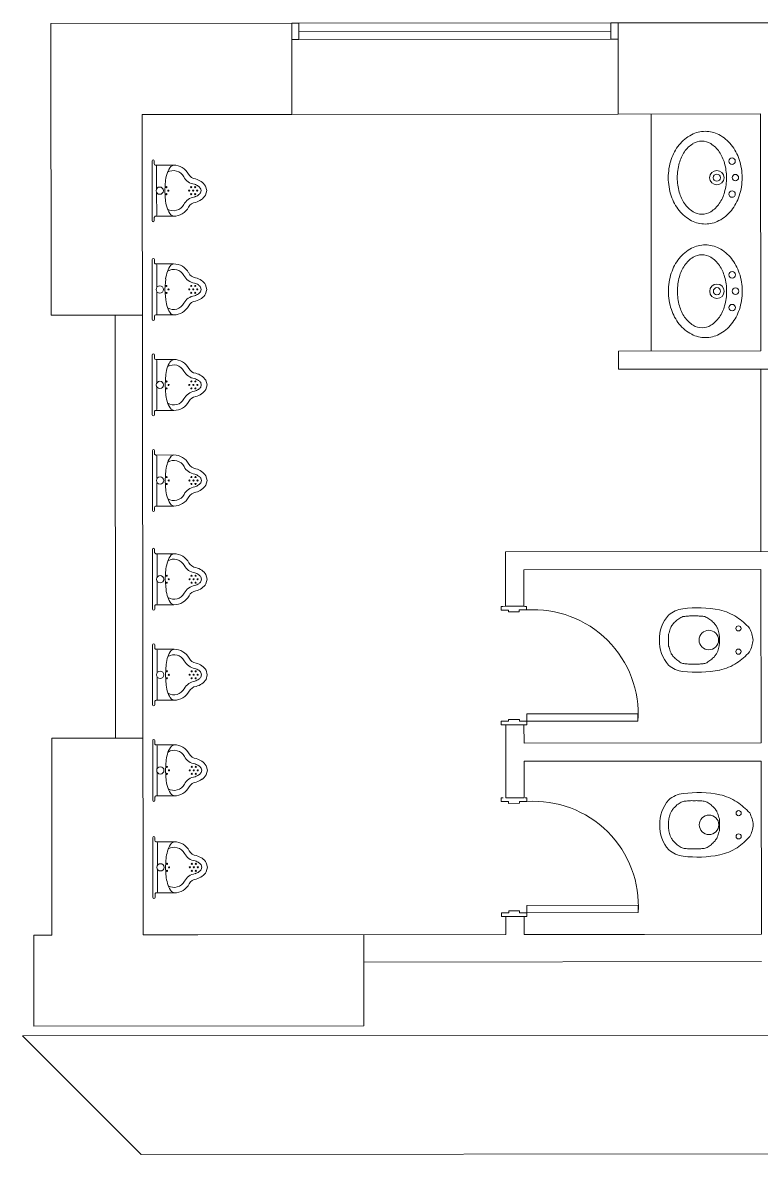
# Model space of a CAD drawing. Header units: millimetres. Extents: x 2669 to 3716, y 1967 to 2664.
# Drawn here: x 3405.97 to 3410.02, y 2213.37 to 2219.57 of the extents above; entities that cross this region are included whole.
import ezdxf

# ---------------------------------------------------------------- set-up
doc = ezdxf.new("R2010")
doc.units = ezdxf.units.MM
for name, color, linetype, lineweight in [('03 Cerramientos', 7, 'Continuous', 15), ('03 Manzanas', 253, 'Continuous', 15), ('03 Muros', 7, 'Continuous', 13), ('05 Bloques', 7, 'Continuous', 5)]:
    doc.layers.add(name, color=color, linetype=linetype, lineweight=lineweight)

msp = doc.modelspace()

# ---------------------------------------------------------------- linework, layer by layer
at = {"layer": '03 Cerramientos'}
for p, q in [((3409.2336, 2219.5737), (3407.4436, 2219.5717)), ((3407.4836, 2219.5718), (3407.4436, 2219.5717)), ((3407.4436, 2219.5717), (3407.4436, 2219.5717)), ((3409.1936, 2219.5736), (3407.4836, 2219.5718)), ((3407.4837, 2219.5268), (3407.4836, 2219.5718)), ((3409.1937, 2219.5286), (3407.4837, 2219.5268)), ((3407.4837, 2219.4818), (3407.4837, 2219.5268)), ((3407.4837, 2219.5268), (3407.4837, 2219.5268)), ((3407.4837, 2219.5268), (3407.4837, 2219.5268)), ((3407.4837, 2219.5268), (3407.4837, 2219.5268)), ((3409.1936, 2219.5736), (3409.2336, 2219.5737)), ((3409.1937, 2219.5286), (3409.1936, 2219.5736)), ((3409.1937, 2219.4836), (3409.1937, 2219.5286)), ((3409.1937, 2219.5286), (3409.1937, 2219.5286)), ((3409.1937, 2219.5286), (3409.1937, 2219.5286)), ((3409.1937, 2219.5286), (3409.1937, 2219.5286)), ((3409.2336, 2219.5737), (3409.2336, 2219.5737)), ((3407.4437, 2219.4817), (3407.4837, 2219.4818)), ((3407.4837, 2219.4818), (3409.1937, 2219.4836)), ((3409.2337, 2219.4837), (3409.1937, 2219.4836)), ((3409.2341, 2219.0737), (3407.4441, 2219.0717)), ((3410.0167, 2216.6745), (3410.0156, 2217.6742)), ((3408.6018, 2216.373), (3408.5918, 2216.373)), ((3408.5918, 2216.373), (3408.5919, 2216.353)), ((3408.5919, 2216.353), (3408.6319, 2216.353)), ((3408.6018, 2216.373), (3408.6167, 2216.3734)), ((3408.6319, 2216.353), (3408.6319, 2216.343)), ((3408.6919, 2216.3431), (3408.6919, 2216.3531)), ((3408.6919, 2216.3531), (3408.7319, 2216.3531)), ((3408.7218, 2216.3731), (3408.7167, 2216.3735)), ((3408.7318, 2216.3731), (3408.7218, 2216.3731)), ((3408.7319, 2216.3531), (3408.7318, 2216.3731)), ((3408.6319, 2216.343), (3408.6919, 2216.3431)), ((3408.5925, 2215.723), (3408.5925, 2215.743)), ((3408.5925, 2215.743), (3408.6325, 2215.743)), ((3408.6325, 2215.753), (3408.6925, 2215.7531)), ((3408.6325, 2215.743), (3408.6325, 2215.753)), ((3408.6925, 2215.7531), (3408.6925, 2215.7431)), ((3408.6925, 2215.7431), (3408.7325, 2215.7431)), ((3408.7325, 2215.7831), (3409.3425, 2215.7838)), ((3408.7325, 2215.7431), (3408.7325, 2215.7831)), ((3409.3425, 2215.7438), (3408.7325, 2215.7431)), ((3408.7325, 2215.7431), (3408.7325, 2215.7231)), ((3409.3425, 2215.7838), (3409.3425, 2215.7438)), ((3408.6174, 2215.723), (3408.5925, 2215.723)), ((3408.6174, 2215.723), (3408.7174, 2215.7231)), ((3408.7325, 2215.7231), (3408.7174, 2215.7231)), ((3408.603, 2215.3226), (3408.593, 2215.3226)), ((3408.593, 2215.3226), (3408.593, 2215.3026)), ((3408.593, 2215.3026), (3408.633, 2215.3026)), ((3408.633, 2215.3026), (3408.633, 2215.2926)), ((3408.693, 2215.2927), (3408.693, 2215.3027)), ((3408.693, 2215.3027), (3408.733, 2215.3027)), ((3408.733, 2215.3227), (3408.723, 2215.3227)), ((3408.733, 2215.3027), (3408.733, 2215.3227)), ((3408.633, 2215.2926), (3408.693, 2215.2927)), ((3408.5937, 2214.6726), (3408.5936, 2214.6926)), ((3408.5936, 2214.6926), (3408.6336, 2214.6926)), ((3408.6336, 2214.7026), (3408.6936, 2214.7027)), ((3408.6336, 2214.6926), (3408.6336, 2214.7026)), ((3408.6936, 2214.7027), (3408.6936, 2214.6927)), ((3408.6936, 2214.6927), (3408.7336, 2214.6927)), ((3408.7336, 2214.7327), (3409.3436, 2214.7334)), ((3408.7336, 2214.6927), (3408.7336, 2214.7327)), ((3409.3436, 2214.6934), (3408.7336, 2214.6927)), ((3408.7336, 2214.6927), (3408.7337, 2214.6727)), ((3409.3436, 2214.7334), (3409.3436, 2214.6934)), ((3408.6185, 2214.6726), (3408.5937, 2214.6726)), ((3408.6185, 2214.6726), (3408.7185, 2214.6727)), ((3408.7337, 2214.6727), (3408.7185, 2214.6727)), ((3406.9289, 2214.5712), (3406.6289, 2214.5709))]:
    msp.add_line(p, q, dxfattribs=at)
for centre in [(3408.77, 2215.7807), (3408.7711, 2214.7303)]:
    msp.add_arc(centre, 0.5737, 356.30926, 93.81272, dxfattribs=at)
at = {"layer": '03 Manzanas'}
msp.add_line((3406.1237, 2219.4703), (3406.1236, 2219.5703), dxfattribs=at)
at = {"layer": '03 Muros'}
for p, q in [((3406.1236, 2219.5703), (3407.4436, 2219.5717)), ((3406.1253, 2217.9703), (3406.1236, 2219.5703)), ((3407.4436, 2219.5717), (3407.4441, 2219.0717)), ((3409.2336, 2219.5737), (3410.3872, 2219.5749)), ((3409.2336, 2219.5737), (3410.3872, 2219.5749)), ((3409.2336, 2219.5737), (3409.2341, 2219.0737)), ((3407.4441, 2219.0717), (3406.6241, 2219.0709)), ((3406.6241, 2219.0709), (3406.6289, 2214.5709)), ((3407.4441, 2219.0717), (3407.4341, 2219.0717)), ((3410.0141, 2219.0745), (3409.2341, 2219.0737)), ((3410.0155, 2217.7742), (3410.0141, 2219.0745)), ((3410.0155, 2217.7742), (3410.0141, 2219.0745)), ((3406.6253, 2217.9709), (3406.1253, 2217.9703)), ((3406.4753, 2217.9707), (3406.4778, 2215.6507)), ((3410.0155, 2217.7742), (3409.2355, 2217.7734)), ((3409.2356, 2217.6734), (3409.2355, 2217.7734)), ((3409.2356, 2217.6734), (3409.2355, 2217.7734)), ((3410.5352, 2217.6747), (3409.2356, 2217.6734)), ((3410.5352, 2217.6747), (3410.0156, 2217.6742)), ((3408.6164, 2216.673), (3411.3867, 2216.6759)), ((3408.6167, 2216.3734), (3408.6164, 2216.673)), ((3408.7165, 2216.5731), (3410.0168, 2216.5745)), ((3408.7167, 2216.3735), (3408.7165, 2216.5731)), ((3410.0178, 2215.6245), (3410.0168, 2216.5745)), ((3408.6167, 2216.3734), (3408.7167, 2216.3735)), ((3408.6174, 2215.723), (3408.7174, 2215.7231)), ((3408.6178, 2215.323), (3408.6174, 2215.723)), ((3408.7175, 2215.6231), (3408.7174, 2215.7231)), ((3406.6278, 2215.6509), (3406.1278, 2215.6503)), ((3406.1289, 2214.5703), (3406.1278, 2215.6503)), ((3408.7175, 2215.6231), (3410.0178, 2215.6245)), ((3408.7176, 2215.5231), (3410.0179, 2215.5245)), ((3408.7178, 2215.3231), (3408.7176, 2215.5231)), ((3410.0189, 2214.5745), (3410.0179, 2215.5245)), ((3408.6178, 2215.323), (3408.7178, 2215.3231)), ((3408.6185, 2214.6726), (3408.7185, 2214.6727)), ((3408.6186, 2214.573), (3408.6185, 2214.6726)), ((3408.7186, 2214.5731), (3408.7185, 2214.6727)), ((3406.0289, 2214.5702), (3406.1289, 2214.5703)), ((3406.0289, 2214.5702), (3406.0295, 2214.0702)), ((3406.6289, 2214.5709), (3408.6186, 2214.573)), ((3407.8395, 2214.0722), (3407.8389, 2214.5722)), ((3408.7186, 2214.5731), (3409.3789, 2214.5738)), ((3410.0189, 2214.5745), (3409.3789, 2214.5738)), ((3407.8391, 2214.4222), (3410.0191, 2214.4245)), ((3406.0295, 2214.0702), (3407.8395, 2214.0722))]:
    msp.add_line(p, q, dxfattribs=at)
at = {"layer": '05 Bloques'}
for p, q in [((3409.4155, 2217.7736), (3409.4141, 2219.0738)), ((3406.678, 2218.817), (3406.6783, 2218.489)), ((3406.69, 2218.8), (3406.69, 2218.817)), ((3406.7956, 2218.7931), (3406.697, 2218.793)), ((3406.703, 2218.7881), (3406.7031, 2218.6637)), ((3406.7956, 2218.7931), (3406.7809, 2218.7862)), ((3406.7521, 2218.7104), (3406.7481, 2218.6531)), ((3406.7522, 2218.5958), (3406.7481, 2218.6531)), ((3406.947, 2218.6533), (3406.9434, 2218.666)), ((3406.947, 2218.6533), (3406.9435, 2218.6406)), ((3406.9782, 2218.6533), (3406.9711, 2218.6785)), ((3406.9711, 2218.6281), (3406.9782, 2218.6533)), ((3406.9782, 2218.6533), (3406.9782, 2218.6533)), ((3406.7033, 2218.5181), (3406.7032, 2218.6424)), ((3406.6903, 2218.489), (3406.6903, 2218.506)), ((3406.6973, 2218.513), (3406.7959, 2218.5131)), ((3406.7959, 2218.5131), (3406.7812, 2218.5201)), ((3406.6786, 2218.2755), (3406.6789, 2217.9475)), ((3406.6906, 2218.2585), (3406.6906, 2218.2755)), ((3406.7962, 2218.2516), (3406.6976, 2218.2515)), ((3406.7036, 2218.2465), (3406.7037, 2218.1222)), ((3406.7962, 2218.2516), (3406.7815, 2218.2446)), ((3406.7527, 2218.1689), (3406.7487, 2218.1115)), ((3406.7039, 2217.9765), (3406.7037, 2218.1008)), ((3406.7528, 2218.0542), (3406.7487, 2218.1115)), ((3406.9476, 2218.1117), (3406.944, 2218.1244)), ((3406.9476, 2218.1117), (3406.9441, 2218.0991)), ((3406.9787, 2218.1118), (3406.9717, 2218.137)), ((3406.9717, 2218.0866), (3406.9787, 2218.1118)), ((3406.9787, 2218.1118), (3406.9787, 2218.1118)), ((3406.6979, 2217.9715), (3406.7965, 2217.9716)), ((3406.7965, 2217.9716), (3406.7817, 2217.9785)), ((3406.6909, 2217.9475), (3406.6909, 2217.9645)), ((3406.6791, 2217.7514), (3406.6795, 2217.4234)), ((3406.6911, 2217.7345), (3406.6911, 2217.7515)), ((3406.7967, 2217.7276), (3406.6981, 2217.7275)), ((3406.7041, 2217.7225), (3406.7043, 2217.5981)), ((3406.7967, 2217.7276), (3406.782, 2217.7206)), ((3406.7532, 2217.6448), (3406.7493, 2217.5875)), ((3406.9481, 2217.5877), (3406.9446, 2217.6004)), ((3406.9793, 2217.5878), (3406.9722, 2217.6129)), ((3406.7044, 2217.4525), (3406.7043, 2217.5768)), ((3406.7533, 2217.5302), (3406.7493, 2217.5875)), ((3406.9481, 2217.5877), (3406.9446, 2217.5751)), ((3406.9723, 2217.5626), (3406.9793, 2217.5878)), ((3406.9793, 2217.5878), (3406.9793, 2217.5878)), ((3406.6915, 2217.4235), (3406.6914, 2217.4405)), ((3406.6984, 2217.4475), (3406.797, 2217.4476)), ((3406.797, 2217.4476), (3406.7823, 2217.4545)), ((3406.6797, 2217.2272), (3406.68, 2216.8992)), ((3406.6917, 2217.2102), (3406.6917, 2217.2272)), ((3406.7973, 2217.2033), (3406.6987, 2217.2032)), ((3406.7047, 2217.1982), (3406.7048, 2217.0739)), ((3406.7973, 2217.2033), (3406.7826, 2217.1963)), ((3406.7538, 2217.1206), (3406.7498, 2217.0633)), ((3406.705, 2216.9282), (3406.7049, 2217.0525)), ((3406.7539, 2217.006), (3406.7498, 2217.0633)), ((3406.9487, 2217.0635), (3406.9451, 2217.0762)), ((3406.9487, 2217.0635), (3406.9452, 2217.0508)), ((3406.9798, 2217.0635), (3406.9728, 2217.0887)), ((3406.9728, 2217.0383), (3406.9798, 2217.0635)), ((3406.9798, 2217.0635), (3406.9798, 2217.0635)), ((3406.692, 2216.8992), (3406.692, 2216.9162)), ((3406.699, 2216.9232), (3406.7976, 2216.9233)), ((3406.7976, 2216.9233), (3406.7829, 2216.9303)), ((3406.6802, 2216.6856), (3406.6806, 2216.3576)), ((3406.6923, 2216.6686), (3406.6922, 2216.6856)), ((3406.7979, 2216.6618), (3406.6993, 2216.6617)), ((3406.7053, 2216.6567), (3406.7054, 2216.5323)), ((3406.7979, 2216.6618), (3406.7831, 2216.6548)), ((3406.7544, 2216.579), (3406.7504, 2216.5217)), ((3406.9804, 2216.5219), (3406.9733, 2216.5471)), ((3406.7056, 2216.3867), (3406.7054, 2216.511)), ((3406.7545, 2216.4644), (3406.7504, 2216.5217)), ((3406.9493, 2216.5219), (3406.9457, 2216.5346)), ((3406.9493, 2216.5219), (3406.9457, 2216.5092)), ((3406.9734, 2216.4967), (3406.9804, 2216.5219)), ((3406.9804, 2216.5219), (3406.9804, 2216.5219)), ((3406.6926, 2216.3576), (3406.6926, 2216.3746)), ((3406.6996, 2216.3817), (3406.7982, 2216.3818)), ((3406.7982, 2216.3818), (3406.7834, 2216.3887)), ((3409.5091, 2216.2029), (3409.5104, 2216.2207)), ((3409.5091, 2216.2029), (3409.5091, 2216.1881)), ((3409.5092, 2216.1732), (3409.5091, 2216.188)), ((3409.5092, 2216.1732), (3409.5105, 2216.1553)), ((3409.7889, 2216.2032), (3409.7876, 2216.221)), ((3409.789, 2216.1735), (3409.7877, 2216.1556)), ((3409.7889, 2216.2032), (3409.789, 2216.1884)), ((3409.789, 2216.1735), (3409.789, 2216.1883)), ((3406.6808, 2216.1616), (3406.6812, 2215.8336)), ((3406.6928, 2216.1446), (3406.6928, 2216.1616)), ((3406.7984, 2216.1377), (3406.6998, 2216.1376)), ((3406.7058, 2216.1326), (3406.706, 2216.0083)), ((3406.7984, 2216.1377), (3406.7837, 2216.1308)), ((3406.7549, 2216.055), (3406.751, 2215.9977)), ((3406.7061, 2215.8626), (3406.706, 2215.987)), ((3406.755, 2215.9404), (3406.751, 2215.9977)), ((3406.9498, 2215.9979), (3406.9463, 2216.0106)), ((3406.9498, 2215.9979), (3406.9463, 2215.9852)), ((3406.981, 2215.9979), (3406.9739, 2216.0231)), ((3406.974, 2215.9727), (3406.981, 2215.9979)), ((3406.981, 2215.9979), (3406.981, 2215.9979)), ((3406.7001, 2215.8576), (3406.7987, 2215.8577)), ((3406.7987, 2215.8577), (3406.784, 2215.8647)), ((3406.6932, 2215.8336), (3406.6931, 2215.8506)), ((3406.6814, 2215.6374), (3406.6817, 2215.3094)), ((3406.6934, 2215.6204), (3406.6934, 2215.6374)), ((3406.799, 2215.6135), (3406.7004, 2215.6134)), ((3406.7064, 2215.6084), (3406.7065, 2215.4841)), ((3406.799, 2215.6135), (3406.7843, 2215.6065)), ((3406.7555, 2215.5308), (3406.7515, 2215.4735)), ((3406.9504, 2215.4737), (3406.9468, 2215.4863)), ((3406.9815, 2215.4737), (3406.9745, 2215.4989)), ((3406.7067, 2215.3384), (3406.7066, 2215.4627)), ((3406.7556, 2215.4161), (3406.7515, 2215.4735)), ((3406.9504, 2215.4737), (3406.9469, 2215.461)), ((3406.9745, 2215.4485), (3406.9815, 2215.4737)), ((3406.9815, 2215.4737), (3406.9815, 2215.4737)), ((3406.6937, 2215.3094), (3406.6937, 2215.3264)), ((3406.7007, 2215.3334), (3406.7993, 2215.3335)), ((3406.7993, 2215.3335), (3406.7845, 2215.3405)), ((3409.5102, 2215.1895), (3409.5115, 2215.2073)), ((3409.5102, 2215.1895), (3409.5102, 2215.1747)), ((3409.5102, 2215.1598), (3409.5102, 2215.1746)), ((3409.79, 2215.1898), (3409.7887, 2215.2076)), ((3409.79, 2215.1898), (3409.79, 2215.175)), ((3409.79, 2215.1601), (3409.79, 2215.1749)), ((3409.5102, 2215.1598), (3409.5115, 2215.1419)), ((3409.79, 2215.1601), (3409.7888, 2215.1422)), ((3406.6819, 2215.1054), (3406.6823, 2214.7774)), ((3406.6939, 2215.0885), (3406.6939, 2215.1055)), ((3406.7996, 2215.0816), (3406.701, 2215.0815)), ((3406.707, 2215.0765), (3406.7071, 2214.9522)), ((3406.7996, 2215.0816), (3406.7848, 2215.0746)), ((3406.756, 2214.9988), (3406.7521, 2214.9415)), ((3406.7072, 2214.8065), (3406.7071, 2214.9308)), ((3406.7562, 2214.8842), (3406.7521, 2214.9415)), ((3406.951, 2214.9417), (3406.9474, 2214.9544)), ((3406.951, 2214.9417), (3406.9474, 2214.9291)), ((3406.9821, 2214.9418), (3406.975, 2214.967)), ((3406.9751, 2214.9166), (3406.9821, 2214.9418)), ((3406.9821, 2214.9418), (3406.9821, 2214.9418)), ((3406.7013, 2214.8015), (3406.7999, 2214.8016)), ((3406.7999, 2214.8016), (3406.7851, 2214.8085)), ((3406.6943, 2214.7775), (3406.6943, 2214.7945)), ((3411.0795, 2214.0219), (3405.9684, 2214.0164)), ((3405.9684, 2214.0164), (3406.6191, 2213.3671)), ((3406.6191, 2213.3671), (3410.4302, 2213.3712))]:
    msp.add_line(p, q, dxfattribs=at)
for centre, radius in [((3409.8582, 2218.8146), 0.0178), ((3409.7749, 2218.7245), 0.0396), ((3409.7749, 2218.7245), 0.0198), ((3409.8765, 2218.7247), 0.0178), ((3406.7201, 2218.6531), 0.02), ((3406.7564, 2218.6722), 0.003), ((3406.7674, 2218.6531), 0.003), ((3406.8813, 2218.6532), 0.003), ((3406.8923, 2218.6723), 0.003), ((3406.9033, 2218.6533), 0.003), ((3406.9143, 2218.6723), 0.003), ((3406.9253, 2218.6533), 0.003), ((3409.8584, 2218.6346), 0.0178), ((3406.7564, 2218.6341), 0.003), ((3406.8923, 2218.6342), 0.003), ((3406.9143, 2218.6342), 0.003), ((3409.8588, 2218.1916), 0.0178), ((3406.7206, 2218.1115), 0.02), ((3406.7569, 2218.1306), 0.003), ((3406.757, 2218.0925), 0.003), ((3406.768, 2218.1115), 0.003), ((3406.8819, 2218.1117), 0.003), ((3406.8928, 2218.1307), 0.003), ((3406.8929, 2218.0926), 0.003), ((3406.9039, 2218.1117), 0.003), ((3406.9148, 2218.1308), 0.003), ((3406.9149, 2218.0927), 0.003), ((3406.9259, 2218.1117), 0.003), ((3409.7756, 2218.1015), 0.0396), ((3409.7756, 2218.1015), 0.0198), ((3409.8771, 2218.1016), 0.0178), ((3409.859, 2218.0116), 0.0178), ((3406.7212, 2217.5875), 0.02), ((3406.7575, 2217.6066), 0.003), ((3406.8934, 2217.6067), 0.003), ((3406.9154, 2217.6067), 0.003), ((3406.7575, 2217.5685), 0.003), ((3406.7685, 2217.5875), 0.003), ((3406.8824, 2217.5877), 0.003), ((3406.8934, 2217.5686), 0.003), ((3406.9044, 2217.5877), 0.003), ((3406.9154, 2217.5686), 0.003), ((3406.9264, 2217.5877), 0.003), ((3406.7218, 2217.0632), 0.02), ((3406.7581, 2217.0823), 0.003), ((3406.7581, 2217.0442), 0.003), ((3406.7691, 2217.0633), 0.003), ((3406.883, 2217.0634), 0.003), ((3406.894, 2217.0825), 0.003), ((3406.894, 2217.0444), 0.003), ((3406.905, 2217.0634), 0.003), ((3406.916, 2217.0825), 0.003), ((3406.916, 2217.0444), 0.003), ((3406.927, 2217.0635), 0.003), ((3406.7223, 2216.5217), 0.02), ((3406.7586, 2216.5408), 0.003), ((3406.8945, 2216.5409), 0.003), ((3406.9165, 2216.5409), 0.003), ((3406.7587, 2216.5027), 0.003), ((3406.7697, 2216.5217), 0.003), ((3406.8836, 2216.5218), 0.003), ((3406.8946, 2216.5028), 0.003), ((3406.9056, 2216.5219), 0.003), ((3406.9166, 2216.5028), 0.003), ((3406.9276, 2216.5219), 0.003), ((3409.731, 2216.1883), 0.0535), ((3409.8933, 2216.2521), 0.0141), ((3409.8935, 2216.1247), 0.0141), ((3406.7229, 2215.9977), 0.02), ((3406.7592, 2216.0168), 0.003), ((3406.7592, 2215.9786), 0.003), ((3406.7702, 2215.9977), 0.003), ((3406.8841, 2215.9978), 0.003), ((3406.8951, 2216.0169), 0.003), ((3406.8951, 2215.9788), 0.003), ((3406.9061, 2215.9979), 0.003), ((3406.9171, 2216.0169), 0.003), ((3406.9171, 2215.9788), 0.003), ((3406.9281, 2215.9979), 0.003), ((3406.7234, 2215.4734), 0.02), ((3406.7598, 2215.4925), 0.003), ((3406.8957, 2215.4927), 0.003), ((3406.9177, 2215.4927), 0.003), ((3406.7598, 2215.4544), 0.003), ((3406.7708, 2215.4735), 0.003), ((3406.8847, 2215.4736), 0.003), ((3406.8957, 2215.4546), 0.003), ((3406.9067, 2215.4736), 0.003), ((3406.9177, 2215.4546), 0.003), ((3406.9287, 2215.4736), 0.003), ((3409.8944, 2215.2387), 0.0141), ((3409.7321, 2215.1749), 0.0535), ((3409.8945, 2215.1113), 0.0141), ((3406.724, 2214.9415), 0.02), ((3406.7603, 2214.9606), 0.003), ((3406.7604, 2214.9225), 0.003), ((3406.7713, 2214.9415), 0.003), ((3406.8852, 2214.9417), 0.003), ((3406.8962, 2214.9607), 0.003), ((3406.8963, 2214.9226), 0.003), ((3406.9072, 2214.9417), 0.003), ((3406.9182, 2214.9607), 0.003), ((3406.9183, 2214.9226), 0.003), ((3406.9292, 2214.9417), 0.003)]:
    msp.add_circle(centre, radius, dxfattribs=at)
for centre, radius, start, end in [((3409.7341, 2218.7719), 0.2124, 117.5385, 141.52507), ((3409.711, 2218.8161), 0.1626, 90.06099, 117.5385), ((3409.711, 2218.8161), 0.1626, 62.58349, 90.06099), ((3409.6881, 2218.7719), 0.2124, 38.59692, 62.58349), ((3409.7702, 2218.7433), 0.2585, 141.52507, 161.80303), ((3409.7245, 2218.7804), 0.1533, 121.62826, 146.07482), ((3409.6928, 2218.8319), 0.0929, 90.06099, 121.62826), ((3409.6928, 2218.8319), 0.0929, 58.49373, 90.06099), ((3409.6612, 2218.7803), 0.1533, 34.04716, 58.49373), ((3409.6521, 2218.7431), 0.2585, 18.31895, 38.59692), ((3409.7746, 2218.7467), 0.2137, 146.07482, 164.45886), ((3409.6111, 2218.7465), 0.2137, 15.66312, 34.04716), ((3406.684, 2218.817), 0.006, 0.06102, 180.06096), ((3406.697, 2218.8), 0.007, 180.06096, 270.06102), ((3406.698, 2218.788), 0.005, 0.06047, 90.06011), ((3406.8651, 2218.7171), 0.1089, 140.6612, 161.27082), ((3406.7957, 2218.6997), 0.0934, 28.03062, 90.06096), ((3409.8269, 2218.7246), 0.3183, 161.80303, 180.06099), ((3409.8539, 2218.7246), 0.296, 164.45886, 180.06099), ((3409.5319, 2218.7243), 0.296, 0.06099, 15.66312), ((3409.5954, 2218.7244), 0.3183, 0.06099, 18.31895), ((3406.9782, 2218.6788), 0.2283, 161.27082, 172.0391), ((3406.7957, 2218.6997), 0.0634, 28.03062, 121.50021), ((3406.9223, 2218.7671), 0.08, 208.03062, 261.1774), ((3406.9223, 2218.7671), 0.05, 208.03062, 263.16849), ((3406.887, 2218.6129), 0.1087, 55.74414, 74.30285), ((3409.8269, 2218.7246), 0.3183, 180.06099, 198.31895), ((3409.8539, 2218.7246), 0.296, 180.06099, 195.66312), ((3409.5319, 2218.7243), 0.296, 344.45886, 0.06099), ((3409.5954, 2218.7244), 0.3183, 341.80303, 0.06099), ((3406.887, 2218.6129), 0.0787, 55.74414, 72.94074), ((3406.9039, 2218.6376), 0.0487, 35.58892, 55.74414), ((3406.9039, 2218.6376), 0.0787, 31.31166, 55.74414), ((3406.9782, 2218.6279), 0.2283, 188.08289, 198.85116), ((3406.9226, 2218.5395), 0.08, 98.94459, 152.09137), ((3406.9226, 2218.5395), 0.05, 96.95349, 152.09137), ((3406.8869, 2218.6936), 0.0787, 287.18124, 304.37785), ((3406.8869, 2218.6936), 0.1087, 285.81913, 304.37785), ((3406.9038, 2218.6689), 0.0487, 304.37785, 324.53306), ((3406.9038, 2218.6689), 0.0787, 304.37785, 328.81032), ((3409.7702, 2218.7058), 0.2585, 198.31895, 218.59692), ((3409.7747, 2218.7024), 0.2137, 195.66312, 214.04716), ((3409.6112, 2218.7022), 0.2137, 326.07482, 344.45886), ((3409.6521, 2218.7057), 0.2585, 321.52507, 341.80303), ((3406.8652, 2218.5893), 0.1089, 198.85116, 219.46079), ((3406.7958, 2218.6066), 0.0634, 238.62177, 332.09137), ((3406.7958, 2218.6066), 0.0934, 270.06102, 332.09137), ((3409.7342, 2218.6771), 0.2124, 218.59692, 242.58349), ((3409.7246, 2218.6686), 0.1533, 214.04716, 238.49373), ((3409.693, 2218.6171), 0.0929, 238.49373, 270.06099), ((3409.693, 2218.6171), 0.0929, 270.06099, 301.62826), ((3409.6613, 2218.6685), 0.1533, 301.62826, 326.07482), ((3409.6882, 2218.677), 0.2124, 297.5385, 321.52507), ((3406.6843, 2218.489), 0.006, 180.06102, 0.06096), ((3406.6973, 2218.506), 0.007, 90.06096, 180.06102), ((3406.6983, 2218.518), 0.005, 270.06187, 0.06151), ((3409.7112, 2218.6329), 0.1626, 242.58349, 270.06099), ((3409.7112, 2218.6329), 0.1626, 270.06099, 297.5385), ((3409.7117, 2218.1931), 0.1626, 90.06099, 117.5385), ((3409.7117, 2218.1931), 0.1626, 62.58349, 90.06099), ((3406.6846, 2218.2755), 0.006, 0.06102, 180.06096), ((3409.7708, 2218.1202), 0.2585, 141.52507, 161.80303), ((3409.7347, 2218.1489), 0.2124, 117.5385, 141.52507), ((3409.7251, 2218.1574), 0.1533, 121.62826, 146.07482), ((3409.6935, 2218.2088), 0.0929, 90.06099, 121.62826), ((3409.6935, 2218.2088), 0.0929, 58.49373, 90.06099), ((3409.6619, 2218.1573), 0.1533, 34.04716, 58.49373), ((3409.6888, 2218.1488), 0.2124, 38.59692, 62.58349), ((3409.6527, 2218.1201), 0.2585, 18.31895, 38.59692), ((3406.6976, 2218.2585), 0.007, 180.06096, 270.06102), ((3406.6986, 2218.2465), 0.005, 0.06047, 90.06011), ((3406.8657, 2218.1756), 0.1089, 140.6612, 161.27082), ((3406.7963, 2218.1581), 0.0634, 28.03062, 121.50021), ((3406.7963, 2218.1581), 0.0934, 28.03062, 90.06096), ((3409.7753, 2218.1236), 0.2137, 146.07482, 164.45886), ((3409.6118, 2218.1235), 0.2137, 15.66312, 34.04716), ((3406.9787, 2218.1372), 0.2283, 161.27082, 172.0391), ((3406.9229, 2218.2255), 0.08, 208.03062, 261.1774), ((3406.9229, 2218.2255), 0.05, 208.03062, 263.16849), ((3406.8876, 2218.0713), 0.1087, 55.74414, 74.30285), ((3406.9044, 2218.0961), 0.0787, 31.31166, 55.74414), ((3409.8276, 2218.1016), 0.3183, 161.80303, 180.06099), ((3409.8546, 2218.1016), 0.296, 164.45886, 180.06099), ((3409.5326, 2218.1012), 0.296, 0.06099, 15.66312), ((3409.596, 2218.1013), 0.3183, 0.06099, 18.31895), ((3406.8876, 2218.0713), 0.0787, 55.74414, 72.94074), ((3406.9044, 2218.0961), 0.0487, 35.58892, 55.74414), ((3406.9044, 2218.1273), 0.0487, 304.37785, 324.53306), ((3409.8276, 2218.1016), 0.3183, 180.06099, 198.31895), ((3409.8546, 2218.1016), 0.296, 180.06099, 195.66312), ((3409.5326, 2218.1012), 0.296, 344.45886, 0.06099), ((3409.596, 2218.1013), 0.3183, 341.80303, 0.06099), ((3406.9788, 2218.0863), 0.2283, 188.08289, 198.85116), ((3406.7964, 2218.065), 0.0634, 238.62177, 332.09137), ((3406.9231, 2217.9979), 0.08, 98.94459, 152.09137), ((3406.9231, 2217.9979), 0.05, 96.95349, 152.09137), ((3406.8875, 2218.1521), 0.0787, 287.18124, 304.37785), ((3406.8875, 2218.1521), 0.1087, 285.81913, 304.37785), ((3406.9044, 2218.1273), 0.0787, 304.37785, 328.81032), ((3406.6979, 2217.9645), 0.007, 90.06096, 180.06102), ((3406.6989, 2217.9765), 0.005, 270.06187, 0.06151), ((3406.8658, 2218.0477), 0.1089, 198.85116, 219.46079), ((3406.7964, 2218.065), 0.0934, 270.06102, 332.09137), ((3409.7709, 2218.0828), 0.2585, 198.31895, 218.59692), ((3409.7753, 2218.0794), 0.2137, 195.66312, 214.04716), ((3409.6118, 2218.0792), 0.2137, 326.07482, 344.45886), ((3409.6528, 2218.0827), 0.2585, 321.52507, 341.80303), ((3406.6849, 2217.9475), 0.006, 180.06102, 0.06096), ((3409.7348, 2218.054), 0.2124, 218.59692, 242.58349), ((3409.7252, 2218.0455), 0.1533, 214.04716, 238.49373), ((3409.6937, 2217.994), 0.0929, 238.49373, 270.06099), ((3409.6937, 2217.994), 0.0929, 270.06099, 301.62826), ((3409.662, 2218.0455), 0.1533, 301.62826, 326.07482), ((3409.6889, 2218.054), 0.2124, 297.5385, 321.52507), ((3409.7119, 2218.0098), 0.1626, 242.58349, 270.06099), ((3409.7119, 2218.0098), 0.1626, 270.06099, 297.5385), ((3406.6851, 2217.7514), 0.006, 0.06102, 180.06096), ((3406.6981, 2217.7345), 0.007, 180.06096, 270.06102), ((3406.6991, 2217.7225), 0.005, 0.06047, 90.06011), ((3406.8662, 2217.6516), 0.1089, 140.6612, 161.27082), ((3406.7968, 2217.6341), 0.0934, 28.03062, 90.06096), ((3406.9793, 2217.6132), 0.2283, 161.27082, 172.0391), ((3406.7968, 2217.6341), 0.0634, 28.03062, 121.50021), ((3406.9235, 2217.7015), 0.08, 208.03062, 261.1774), ((3406.9235, 2217.7015), 0.05, 208.03062, 263.16849), ((3406.8881, 2217.5473), 0.0787, 55.74414, 72.94074), ((3406.8881, 2217.5473), 0.1087, 55.74414, 74.30285), ((3406.905, 2217.5721), 0.0487, 35.58892, 55.74414), ((3406.905, 2217.5721), 0.0787, 31.31166, 55.74414), ((3406.9237, 2217.4739), 0.08, 98.94459, 152.09137), ((3406.888, 2217.628), 0.0787, 287.18124, 304.37785), ((3406.888, 2217.628), 0.1087, 285.81913, 304.37785), ((3406.905, 2217.6033), 0.0487, 304.37785, 324.53306), ((3406.905, 2217.6033), 0.0787, 304.37785, 328.81032), ((3406.9793, 2217.5623), 0.2283, 188.08289, 198.85116), ((3406.8664, 2217.5237), 0.1089, 198.85116, 219.46079), ((3406.7969, 2217.541), 0.0634, 238.62177, 332.09137), ((3406.7969, 2217.541), 0.0934, 270.06102, 332.09137), ((3406.9237, 2217.4739), 0.05, 96.95349, 152.09137), ((3406.6855, 2217.4234), 0.006, 180.06102, 0.06096), ((3406.6984, 2217.4405), 0.007, 90.06096, 180.06102), ((3406.6994, 2217.4525), 0.005, 270.06187, 0.06151), ((3406.6857, 2217.2272), 0.006, 0.06102, 180.06096), ((3406.6987, 2217.2102), 0.007, 180.06096, 270.06102), ((3406.6997, 2217.1982), 0.005, 0.06047, 90.06011), ((3406.9798, 2217.089), 0.2283, 161.27082, 172.0391), ((3406.8668, 2217.1273), 0.1089, 140.6612, 161.27082), ((3406.7974, 2217.1099), 0.0634, 28.03062, 121.50021), ((3406.7974, 2217.1099), 0.0934, 28.03062, 90.06096), ((3406.924, 2217.1773), 0.08, 208.03062, 261.1774), ((3406.924, 2217.1773), 0.05, 208.03062, 263.16849), ((3406.8887, 2217.023), 0.0787, 55.74414, 72.94074), ((3406.8887, 2217.023), 0.1087, 55.74414, 74.30285), ((3406.9055, 2217.0478), 0.0787, 31.31166, 55.74414), ((3406.8886, 2217.1038), 0.0787, 287.18124, 304.37785), ((3406.9055, 2217.0478), 0.0487, 35.58892, 55.74414), ((3406.9055, 2217.0791), 0.0487, 304.37785, 324.53306), ((3406.9055, 2217.0791), 0.0787, 304.37785, 328.81032), ((3406.9799, 2217.0381), 0.2283, 188.08289, 198.85116), ((3406.7975, 2217.0168), 0.0634, 238.62177, 332.09137), ((3406.7975, 2217.0168), 0.0934, 270.06102, 332.09137), ((3406.9243, 2216.9496), 0.08, 98.94459, 152.09137), ((3406.9243, 2216.9496), 0.05, 96.95349, 152.09137), ((3406.8886, 2217.1038), 0.1087, 285.81913, 304.37785), ((3406.699, 2216.9162), 0.007, 90.06096, 180.06102), ((3406.7, 2216.9282), 0.005, 270.06187, 0.06151), ((3406.8669, 2216.9995), 0.1089, 198.85116, 219.46079), ((3406.686, 2216.8992), 0.006, 180.06102, 0.06096), ((3406.6862, 2216.6856), 0.006, 0.06102, 180.06096), ((3406.6993, 2216.6687), 0.007, 180.06096, 270.06102), ((3406.7003, 2216.6567), 0.005, 0.06047, 90.06011), ((3406.9804, 2216.5474), 0.2283, 161.27082, 172.0391), ((3406.8674, 2216.5858), 0.1089, 140.6612, 161.27082), ((3406.798, 2216.5683), 0.0634, 28.03062, 121.50021), ((3406.798, 2216.5683), 0.0934, 28.03062, 90.06096), ((3406.9246, 2216.6357), 0.05, 208.03062, 263.16849), ((3406.9246, 2216.6357), 0.08, 208.03062, 261.1774), ((3406.8893, 2216.4815), 0.0787, 55.74414, 72.94074), ((3406.8893, 2216.4815), 0.1087, 55.74414, 74.30285), ((3406.9061, 2216.5062), 0.0487, 35.58892, 55.74414), ((3406.9061, 2216.5062), 0.0787, 31.31166, 55.74414), ((3406.9248, 2216.4081), 0.08, 98.94459, 152.09137), ((3406.8892, 2216.5622), 0.0787, 287.18124, 304.37785), ((3406.9061, 2216.5375), 0.0487, 304.37785, 324.53306), ((3406.9061, 2216.5375), 0.0787, 304.37785, 328.81032), ((3406.9805, 2216.4965), 0.2283, 188.08289, 198.85116), ((3406.8675, 2216.4579), 0.1089, 198.85116, 219.46079), ((3406.7981, 2216.4752), 0.0634, 238.62177, 332.09137), ((3406.7981, 2216.4752), 0.0934, 270.06102, 332.09137), ((3406.9248, 2216.4081), 0.05, 96.95349, 152.09137), ((3406.8892, 2216.5622), 0.1087, 285.81913, 304.37785), ((3406.6866, 2216.3576), 0.006, 180.06102, 0.06096), ((3406.6996, 2216.3747), 0.007, 90.06096, 180.06102), ((3406.7006, 2216.3867), 0.005, 270.06187, 0.06151), ((3409.6083, 2216.2103), 0.151, 97.41267, 130.5426), ((3409.6678, 2215.7131), 0.6518, 79.18742, 96.96179), ((3409.7254, 2216.0666), 0.2939, 57.27245, 77.28512), ((3409.6565, 2216.1944), 0.1962, 138.23142, 181.93152), ((3409.4395, 2216.4016), 0.1559, 308.64078, 317.92636), ((3409.4608, 2216.4587), 0.1871, 300.32409, 308.64078), ((3409.5706, 2216.3477), 0.0358, 281.24061, 300.32409), ((3409.5786, 2216.421), 0.1047, 275.55521, 281.24061), ((3409.5584, 2217.0114), 0.6943, 273.34812, 275.55521), ((3409.6255, 2216.4782), 0.1578, 270.06099, 273.34812), ((3409.6484, 2216.7033), 0.3829, 267.95082, 270.06099), ((3409.6486, 2216.7033), 0.3829, 270.06099, 272.17117), ((3409.672, 2216.4782), 0.1578, 266.77386, 270.06099), ((3409.7379, 2217.0116), 0.6943, 264.56677, 266.77386), ((3409.719, 2216.4211), 0.1047, 258.88137, 264.56677), ((3409.7271, 2216.3478), 0.0358, 239.7979, 258.88137), ((3409.8368, 2216.4591), 0.1871, 231.48121, 239.7979), ((3409.8581, 2216.4021), 0.1559, 222.19562, 231.48121), ((3409.6465, 2215.9689), 0.4189, 42.76914, 55.41353), ((3409.2701, 2216.3017), 0.2536, 341.38851, 347.97513), ((3409.4522, 2216.2878), 0.0766, 329.38539, 341.38851), ((3409.4487, 2216.3321), 0.1025, 317.92636, 329.38539), ((3409.8491, 2216.3325), 0.1025, 210.7366, 222.19562), ((3409.8457, 2216.2882), 0.0766, 198.73347, 210.7366), ((3410.0278, 2216.3025), 0.2536, 192.14686, 198.73347), ((3409.786, 2216.1678), 0.1886, 6.28428, 26.99779), ((3406.6868, 2216.1616), 0.006, 0.06102, 180.06096), ((3409.6565, 2216.1817), 0.1962, 178.19046, 221.89057), ((3409.4611, 2216.1878), 0.000649, 181.93152, 178.19046), ((3409.7864, 2216.2084), 0.1882, 333.11247, 353.92251), ((3406.6998, 2216.1446), 0.007, 180.06096, 270.06102), ((3406.7008, 2216.1326), 0.005, 0.06047, 90.06011), ((3406.8679, 2216.0617), 0.1089, 140.6612, 161.27082), ((3406.7985, 2216.0443), 0.0634, 28.03062, 121.50021), ((3406.7985, 2216.0443), 0.0934, 28.03062, 90.06096), ((3409.2703, 2216.0739), 0.2536, 12.14686, 18.73347), ((3409.4524, 2216.0881), 0.0766, 18.73347, 30.7366), ((3409.449, 2216.0438), 0.1025, 30.7366, 42.19562), ((3409.8494, 2216.0443), 0.1025, 137.92636, 149.38539), ((3409.8459, 2216.0885), 0.0766, 149.38539, 161.38851), ((3410.028, 2216.0747), 0.2536, 161.38851, 167.97513), ((3409.646, 2216.4071), 0.4189, 304.70846, 317.35285), ((3406.981, 2216.0234), 0.2283, 161.27082, 172.0391), ((3406.9252, 2216.1117), 0.08, 208.03062, 261.1774), ((3406.9252, 2216.1117), 0.05, 208.03062, 263.16849), ((3406.8898, 2215.9575), 0.1087, 55.74414, 74.30285), ((3406.9067, 2215.9822), 0.0787, 31.31166, 55.74414), ((3409.6083, 2216.1656), 0.151, 229.57939, 262.70932), ((3409.44, 2215.9742), 0.1559, 42.19562, 51.48121), ((3409.4613, 2215.9172), 0.1871, 51.48121, 59.7979), ((3409.571, 2216.0285), 0.0358, 59.7979, 78.88137), ((3409.5791, 2215.9552), 0.1047, 78.88137, 84.56677), ((3409.5602, 2215.3648), 0.6943, 84.56677, 86.77386), ((3409.6261, 2215.8981), 0.1578, 86.77386, 90.06099), ((3409.6495, 2215.673), 0.3829, 90.06099, 92.17117), ((3409.6497, 2215.673), 0.3829, 87.95082, 90.06099), ((3409.6726, 2215.8982), 0.1578, 90.06099, 93.34812), ((3409.7397, 2215.3649), 0.6943, 93.34812, 95.55521), ((3409.7195, 2215.9554), 0.1047, 95.55521, 101.24061), ((3409.7275, 2216.0287), 0.0358, 101.24061, 120.32409), ((3409.8373, 2215.9176), 0.1871, 120.32409, 128.64078), ((3409.8586, 2215.9747), 0.1559, 128.64078, 137.92636), ((3409.7251, 2216.3096), 0.2939, 282.83686, 302.84953), ((3406.8898, 2215.9575), 0.0787, 55.74414, 72.94074), ((3406.9067, 2215.9822), 0.0487, 35.58892, 55.74414), ((3406.9066, 2216.0135), 0.0487, 304.37785, 324.53306), ((3409.6668, 2216.663), 0.6518, 263.1602, 280.93456), ((3406.981, 2215.9725), 0.2283, 188.08289, 198.85116), ((3406.7986, 2215.9512), 0.0634, 238.62177, 332.09137), ((3406.9254, 2215.884), 0.08, 98.94459, 152.09137), ((3406.9254, 2215.884), 0.05, 96.95349, 152.09137), ((3406.8897, 2216.0382), 0.0787, 287.18124, 304.37785), ((3406.8897, 2216.0382), 0.1087, 285.81913, 304.37785), ((3406.9066, 2216.0135), 0.0787, 304.37785, 328.81032), ((3406.7001, 2215.8506), 0.007, 90.06096, 180.06102), ((3406.7011, 2215.8626), 0.005, 270.06187, 0.06151), ((3406.868, 2215.9339), 0.1089, 198.85116, 219.46079), ((3406.7986, 2215.9512), 0.0934, 270.06102, 332.09137), ((3406.6872, 2215.8336), 0.006, 180.06102, 0.06096), ((3406.6874, 2215.6374), 0.006, 0.06102, 180.06096), ((3406.7004, 2215.6204), 0.007, 180.06096, 270.06102), ((3406.7014, 2215.6084), 0.005, 0.06047, 90.06011), ((3406.7991, 2215.5201), 0.0934, 28.03062, 90.06096), ((3406.9815, 2215.4992), 0.2283, 161.27082, 172.0391), ((3406.8685, 2215.5375), 0.1089, 140.6612, 161.27082), ((3406.7991, 2215.5201), 0.0634, 28.03062, 121.50021), ((3406.9257, 2215.5875), 0.08, 208.03062, 261.1774), ((3406.9257, 2215.5875), 0.05, 208.03062, 263.16849), ((3406.8904, 2215.4332), 0.0787, 55.74414, 72.94074), ((3406.8904, 2215.4332), 0.1087, 55.74414, 74.30285), ((3406.9072, 2215.458), 0.0487, 35.58892, 55.74414), ((3406.9072, 2215.458), 0.0787, 31.31166, 55.74414), ((3406.926, 2215.3598), 0.08, 98.94459, 152.09137), ((3406.8903, 2215.514), 0.0787, 287.18124, 304.37785), ((3406.8903, 2215.514), 0.1087, 285.81913, 304.37785), ((3406.9072, 2215.4892), 0.0487, 304.37785, 324.53306), ((3406.9072, 2215.4892), 0.0787, 304.37785, 328.81032), ((3406.9816, 2215.4482), 0.2283, 188.08289, 198.85116), ((3406.8686, 2215.4097), 0.1089, 198.85116, 219.46079), ((3406.7992, 2215.4269), 0.0634, 238.62177, 332.09137), ((3406.7992, 2215.4269), 0.0934, 270.06102, 332.09137), ((3406.926, 2215.3598), 0.05, 96.95349, 152.09137), ((3406.6877, 2215.3094), 0.006, 180.06102, 0.06096), ((3406.7007, 2215.3264), 0.007, 90.06096, 180.06102), ((3406.7017, 2215.3384), 0.005, 270.06187, 0.06151), ((3409.6575, 2215.181), 0.1962, 138.23142, 181.93152), ((3409.6094, 2215.197), 0.151, 97.41267, 130.5426), ((3409.4618, 2215.4453), 0.1871, 300.32409, 308.64078), ((3409.5717, 2215.3343), 0.0358, 281.24061, 300.32409), ((3409.5797, 2215.4076), 0.1047, 275.55521, 281.24061), ((3409.6689, 2214.6997), 0.6518, 79.18742, 96.96179), ((3409.5595, 2215.998), 0.6943, 273.34812, 275.55521), ((3409.6266, 2215.4648), 0.1578, 270.06099, 273.34812), ((3409.6495, 2215.6899), 0.3829, 267.95082, 270.06099), ((3409.6497, 2215.6899), 0.3829, 270.06099, 272.17117), ((3409.6731, 2215.4648), 0.1578, 266.77386, 270.06099), ((3409.739, 2215.9982), 0.6943, 264.56677, 266.77386), ((3409.7201, 2215.4077), 0.1047, 258.88137, 264.56677), ((3409.7282, 2215.3344), 0.0358, 239.7979, 258.88137), ((3409.8378, 2215.4457), 0.1871, 231.48121, 239.7979), ((3409.7265, 2215.0532), 0.2939, 57.27245, 77.28512), ((3409.6476, 2214.9556), 0.4189, 42.76914, 55.41353), ((3409.2711, 2215.2883), 0.2536, 341.38851, 347.97513), ((3409.4533, 2215.2744), 0.0766, 329.38539, 341.38851), ((3409.4497, 2215.3187), 0.1025, 317.92636, 329.38539), ((3409.4406, 2215.3883), 0.1559, 308.64078, 317.92636), ((3409.8592, 2215.3887), 0.1559, 222.19562, 231.48121), ((3409.8502, 2215.3191), 0.1025, 210.7366, 222.19562), ((3409.8468, 2215.2748), 0.0766, 198.73347, 210.7366), ((3410.0289, 2215.2891), 0.2536, 192.14686, 198.73347), ((3409.7871, 2215.1544), 0.1886, 6.28428, 26.99779), ((3409.6576, 2215.1683), 0.1962, 178.19046, 221.89057), ((3409.4621, 2215.1744), 0.000649, 181.93152, 178.19046), ((3409.7874, 2215.195), 0.1882, 333.11247, 353.92251), ((3406.6879, 2215.1055), 0.006, 0.06102, 180.06096), ((3409.2714, 2215.0605), 0.2536, 12.14686, 18.73347), ((3409.4535, 2215.0747), 0.0766, 18.73347, 30.7366), ((3409.847, 2215.0751), 0.0766, 149.38539, 161.38851), ((3410.0291, 2215.0613), 0.2536, 161.38851, 167.97513), ((3406.7009, 2215.0885), 0.007, 180.06096, 270.06102), ((3406.702, 2215.0765), 0.005, 0.06047, 90.06011), ((3406.869, 2215.0056), 0.1089, 140.6612, 161.27082), ((3406.7997, 2214.9881), 0.0634, 28.03062, 121.50021), ((3406.7997, 2214.9881), 0.0934, 28.03062, 90.06096), ((3409.4501, 2215.0305), 0.1025, 30.7366, 42.19562), ((3409.4411, 2214.9609), 0.1559, 42.19562, 51.48121), ((3409.4624, 2214.9038), 0.1871, 51.48121, 59.7979), ((3409.5721, 2215.0151), 0.0358, 59.7979, 78.88137), ((3409.7285, 2215.0153), 0.0358, 101.24061, 120.32409), ((3409.8384, 2214.9042), 0.1871, 120.32409, 128.64078), ((3409.8597, 2214.9613), 0.1559, 128.64078, 137.92636), ((3409.8505, 2215.0309), 0.1025, 137.92636, 149.38539), ((3409.7262, 2215.2963), 0.2939, 282.83686, 302.84953), ((3409.6471, 2215.3937), 0.4189, 304.70846, 317.35285), ((3406.9821, 2214.9672), 0.2283, 161.27082, 172.0391), ((3406.9263, 2215.0555), 0.08, 208.03062, 261.1774), ((3406.9263, 2215.0555), 0.05, 208.03062, 263.16849), ((3406.8909, 2214.9013), 0.1087, 55.74414, 74.30285), ((3406.9078, 2214.9261), 0.0787, 31.31166, 55.74414), ((3409.6094, 2215.1522), 0.151, 229.57939, 262.70932), ((3409.5802, 2214.9418), 0.1047, 78.88137, 84.56677), ((3409.6679, 2215.6496), 0.6518, 263.1602, 280.93456), ((3409.5613, 2214.3514), 0.6943, 84.56677, 86.77386), ((3409.6272, 2214.8847), 0.1578, 86.77386, 90.06099), ((3409.6506, 2214.6597), 0.3829, 90.06099, 92.17117), ((3409.6508, 2214.6597), 0.3829, 87.95082, 90.06099), ((3409.6737, 2214.8848), 0.1578, 90.06099, 93.34812), ((3409.7407, 2214.3516), 0.6943, 93.34812, 95.55521), ((3409.7206, 2214.942), 0.1047, 95.55521, 101.24061), ((3406.8909, 2214.9013), 0.0787, 55.74414, 72.94074), ((3406.9078, 2214.9261), 0.0487, 35.58892, 55.74414), ((3406.9078, 2214.9573), 0.0487, 304.37785, 324.53306), ((3406.9822, 2214.9163), 0.2283, 188.08289, 198.85116), ((3406.7998, 2214.895), 0.0634, 238.62177, 332.09137), ((3406.9265, 2214.8279), 0.08, 98.94459, 152.09137), ((3406.9265, 2214.8279), 0.05, 96.95349, 152.09137), ((3406.8908, 2214.982), 0.0787, 287.18124, 304.37785), ((3406.8908, 2214.982), 0.1087, 285.81913, 304.37785), ((3406.9078, 2214.9573), 0.0787, 304.37785, 328.81032), ((3406.7013, 2214.7945), 0.007, 90.06096, 180.06102), ((3406.7022, 2214.8065), 0.005, 270.06187, 0.06151), ((3406.8692, 2214.8777), 0.1089, 198.85116, 219.46079), ((3406.7998, 2214.895), 0.0934, 270.06102, 332.09137), ((3406.6883, 2214.7775), 0.006, 180.06102, 0.06096)]:
    msp.add_arc(centre, radius, start, end, dxfattribs=at)

doc.saveas('drawing.dxf')
